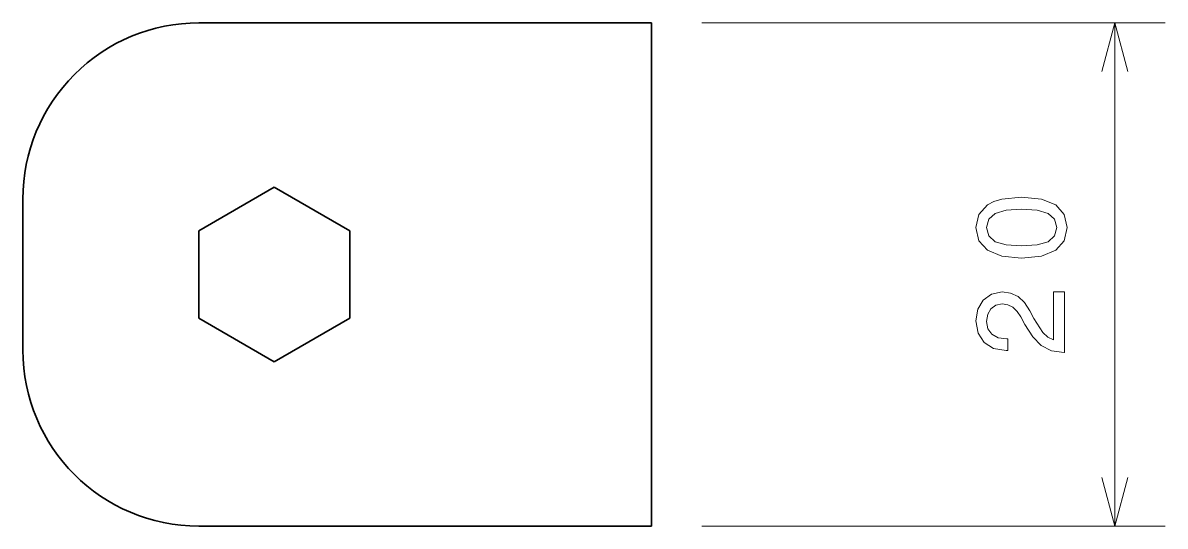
# Model space of a CAD drawing. Extents: x 122.4 to 167.8, y 136.9 to 156.9.
import ezdxf

# ---------------------------------------------------------------- set-up
doc = ezdxf.new("R2010")
doc.units = 0

msp = doc.modelspace()

# ---------------------------------------------------------------- linework, layer by layer
at = {"color": 7, "lineweight": 35, "ltscale": 0.45}
for p, q in [((129.401459, 156.85817), (147.401459, 156.85817)), ((147.401459, 136.85817), (129.401459, 136.85817))]:
    msp.add_line(p, q, dxfattribs=at)
at = {"color": 7, "lineweight": 35}
msp.add_line((147.401459, 136.85817), (147.401459, 156.85817), dxfattribs=at)
at = {"color": 7, "lineweight": 13, "ltscale": 0.460619}
for p, q in [((149.401459, 156.85817), (167.826233, 156.85817)), ((149.401459, 136.85817), (167.826233, 136.85817))]:
    msp.add_line(p, q, dxfattribs=at)
at = {"color": 7, "lineweight": 13}
msp.add_line((165.826233, 136.85817), (165.826233, 156.85817), dxfattribs=at)
at = {"color": 7, "lineweight": 35, "ltscale": 0.086602}
for p, q in [((132.401459, 150.322266), (129.401459, 148.590225)), ((135.401459, 148.590225), (132.401459, 150.322266)), ((129.401459, 145.126114), (132.401459, 143.394073)), ((132.401459, 143.394073), (135.401459, 145.126114))]:
    msp.add_line(p, q, dxfattribs=at)
at = {"color": 7, "lineweight": 35, "ltscale": 0.15}
msp.add_line((122.401459, 149.85817), (122.401459, 143.85817), dxfattribs=at)
at = {"color": 7, "lineweight": 35, "ltscale": 0.086603}
for p, q in [((129.401459, 148.590225), (129.401459, 145.126114)), ((135.401459, 145.126114), (135.401459, 148.590225))]:
    msp.add_line(p, q, dxfattribs=at)
at = {"color": 7, "lineweight": 13}
for points in [[(166.343857, 154.926315), (165.826233, 156.85817), (165.308594, 154.926315)], [(165.308594, 138.790024), (165.826233, 136.85817), (166.343857, 138.790024)]]:
    msp.add_lwpolyline(points, dxfattribs=at)
for points in [[(162.116577, 147.510757), (162.908356, 147.586411), (163.473206, 147.823441), (163.816132, 148.201691), (163.927094, 148.726181), (163.816132, 149.245636), (163.473206, 149.623871), (162.908356, 149.855865), (162.116577, 149.936554), (161.329834, 149.855865), (161.017151, 149.76004), (160.759949, 149.623871), (160.417007, 149.245636), (160.30101, 148.726181), (160.417007, 148.201691), (160.764984, 147.823441), (161.329834, 147.586411)], [(162.116577, 147.994919), (161.506348, 148.035263), (161.067581, 148.161346), (160.810379, 148.38829), (160.719604, 148.726181), (160.810379, 149.059036), (161.067581, 149.28598), (161.506348, 149.412064), (162.116577, 149.452408), (162.731842, 149.412064), (163.170609, 149.28598), (163.427811, 149.059036), (163.51355, 148.726181), (163.427811, 148.38829), (163.170609, 148.161346), (162.731842, 148.035263)], [(163.826233, 143.759613), (163.826233, 146.165237), (163.392502, 146.165237), (163.392502, 144.263931), (163.155472, 144.369843), (162.958786, 144.551392), (162.600723, 145.111191), (162.449417, 145.408752), (162.232559, 145.741592), (161.980408, 145.978638), (161.682861, 146.114792), (161.344955, 146.165237), (160.921326, 146.079498), (160.58847, 145.842468), (160.376663, 145.479355), (160.30101, 145.01033), (160.386749, 144.526184), (160.623779, 144.15802), (161.002014, 143.92099), (161.501297, 143.840302), (161.571899, 143.840302), (161.571899, 144.29924), (161.531555, 144.29924), (161.188614, 144.34462), (160.936462, 144.480789), (160.77507, 144.697647), (160.719604, 144.985107), (160.770035, 145.277618), (160.896103, 145.494476), (161.092804, 145.635696), (161.33992, 145.686127), (161.571899, 145.650818), (161.768585, 145.554993), (161.940063, 145.393616), (162.091354, 145.171722), (162.252731, 144.874161), (162.565414, 144.379929), (162.89827, 144.031952), (163.301727, 143.82518), (163.811096, 143.759613)]]:
    msp.add_lwpolyline(points, close=True, dxfattribs=at)
at = {"color": 7, "lineweight": 35}
for centre, start, end in [((129.401459, 149.85817), 90.000003, 180.000005), ((129.401459, 143.85817), 180.000005, 269.999997)]:
    msp.add_arc(centre, 7, start, end, dxfattribs=at)

doc.saveas('drawing.dxf')
